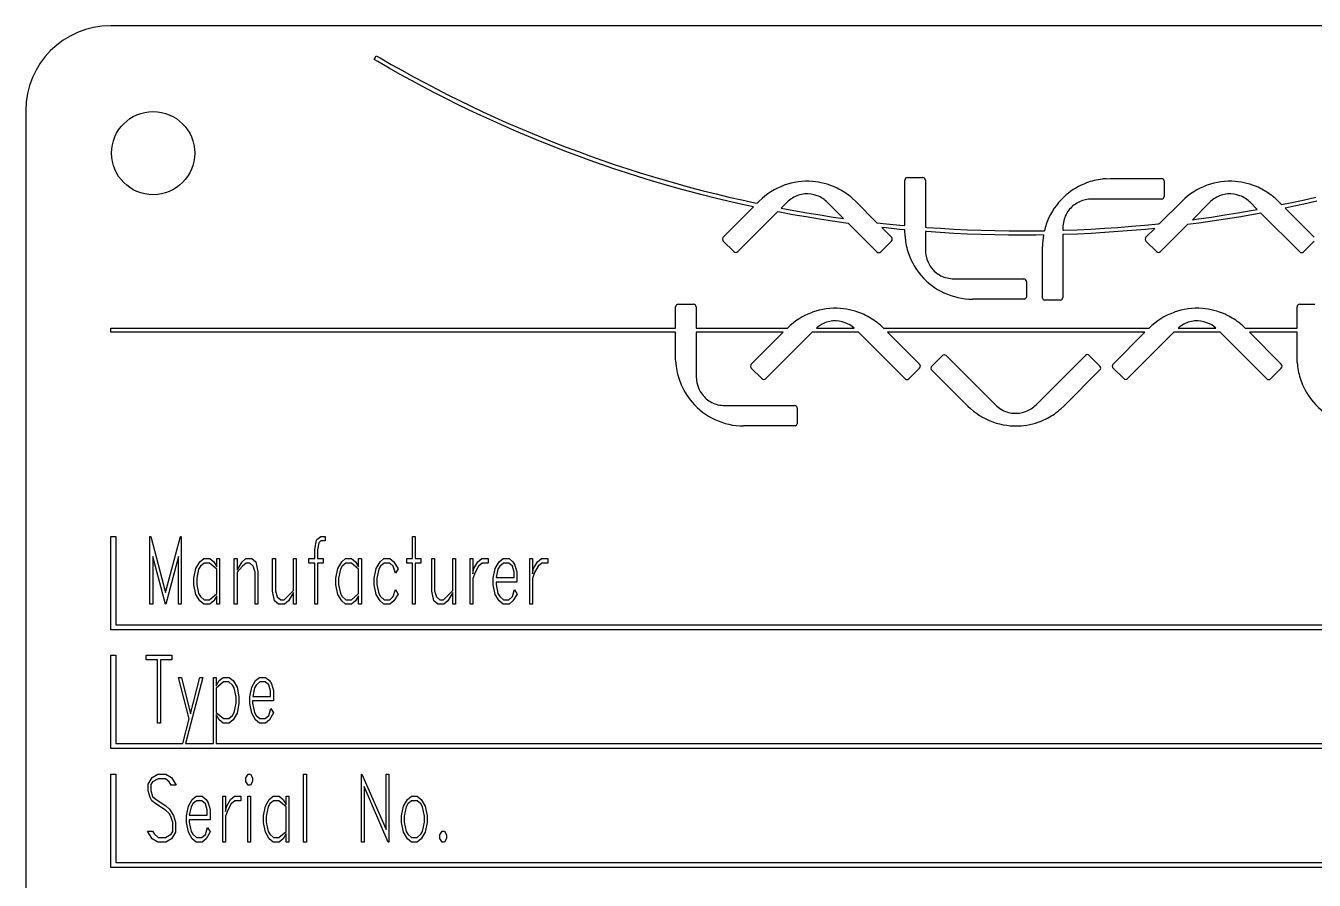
# Model space of a CAD drawing. Extents: x -181672 to 290600, y -29000 to 395522.
# Drawn here: x -170665.3 to -170589.5, y 31066.7 to 31117.1 of the extents above; entities that cross this region are included whole.
import ezdxf

# ---------------------------------------------------------------- set-up
doc = ezdxf.new("R2010")
doc.units = 0
doc.header["$LTSCALE"] = 10

# ---------------------------------------------------------------- blocks, each defined once
blk = doc.blocks.new('XFM7P20PCW$0$A$C29d41b1e')
for p, q in [((53.5, 1252.5), (-53.5, 1252.5)), ((-37.987, 1250.519), (-37.86, 1250.735)), ((-37.765, 1250.389), (-37.987, 1250.519)), ((-37.86, 1250.735), (-37.639, 1250.605)), ((-37.107, 1250.01), (-37.765, 1250.389)), ((-37.639, 1250.605), (-36.983, 1250.227)), ((-36.445, 1249.637), (-37.107, 1250.01)), ((-36.983, 1250.227), (-36.323, 1249.856)), ((-35.779, 1249.271), (-36.445, 1249.637)), ((-36.323, 1249.856), (-35.659, 1249.491)), ((-35.108, 1248.911), (-35.779, 1249.271)), ((-35.659, 1249.491), (-34.991, 1249.132)), ((-34.434, 1248.559), (-35.108, 1248.911)), ((-34.991, 1249.132), (-34.319, 1248.781)), ((-33.755, 1248.212), (-34.434, 1248.559)), ((-34.319, 1248.781), (-33.643, 1248.435)), ((-33.073, 1247.872), (-33.755, 1248.212)), ((-33.643, 1248.435), (-32.963, 1248.097)), ((-32.963, 1248.097), (-32.279, 1247.765)), ((-58.5, 1247.5), (-58.5, 1044.5)), ((-32.387, 1247.539), (-33.073, 1247.872)), ((-31.697, 1247.213), (-32.387, 1247.539)), ((-32.279, 1247.765), (-31.591, 1247.44)), ((-31.591, 1247.44), (-30.9, 1247.121)), ((-31.003, 1246.894), (-31.697, 1247.213)), ((-30.306, 1246.581), (-31.003, 1246.894)), ((-30.9, 1247.121), (-30.204, 1246.81)), ((-29.604, 1246.275), (-30.306, 1246.581)), ((-30.204, 1246.81), (-29.506, 1246.505)), ((-28.899, 1245.977), (-29.604, 1246.275)), ((-29.506, 1246.505), (-28.803, 1246.207)), ((-28.191, 1245.685), (-28.899, 1245.977)), ((-28.803, 1246.207), (-28.097, 1245.916)), ((-28.097, 1245.916), (-27.387, 1245.632)), ((-27.478, 1245.4), (-28.191, 1245.685)), ((-26.763, 1245.122), (-27.478, 1245.4)), ((-27.387, 1245.632), (-26.673, 1245.356)), ((-26.043, 1244.851), (-26.763, 1245.122)), ((-26.673, 1245.356), (-25.957, 1245.086)), ((-25.957, 1245.086), (-25.236, 1244.823)), ((-25.321, 1244.588), (-26.043, 1244.851)), ((-24.595, 1244.331), (-25.321, 1244.588)), ((-25.236, 1244.823), (-24.513, 1244.567)), ((-23.865, 1244.082), (-24.595, 1244.331)), ((-24.513, 1244.567), (-23.785, 1244.319)), ((-23.785, 1244.319), (-23.055, 1244.078)), ((-23.132, 1243.84), (-23.865, 1244.082)), ((-22.396, 1243.605), (-23.132, 1243.84)), ((-23.055, 1244.078), (-22.321, 1243.844)), ((-21.657, 1243.378), (-22.396, 1243.605)), ((-22.321, 1243.844), (-21.585, 1243.617)), ((-21.585, 1243.617), (-20.844, 1243.398)), ((-6.578, 1243.565), (-5.688, 1243.564)), ((-20.914, 1243.158), (-21.657, 1243.378)), ((-20.168, 1242.946), (-20.914, 1243.158)), ((-20.844, 1243.398), (-20.101, 1243.186)), ((-19.42, 1242.741), (-20.168, 1242.946)), ((-20.101, 1243.186), (-19.355, 1242.982)), ((-19.355, 1242.982), (-18.605, 1242.785)), ((-18.605, 1242.785), (-17.853, 1242.596)), ((-6.738, 1240.735), (-6.737, 1243.405)), ((-5.527, 1243.404), (-5.527, 1240.633)), ((5.123, 1243.491), (5.368, 1243.503)), ((5.368, 1243.503), (8.378, 1243.502)), ((8.537, 1243.343), (8.537, 1242.452)), ((-18.668, 1242.543), (-19.42, 1242.741)), ((-17.913, 1242.353), (-18.668, 1242.543)), ((-17.155, 1242.171), (-17.913, 1242.353)), ((-17.853, 1242.596), (-17.098, 1242.414)), ((-16.394, 1241.996), (-17.155, 1242.171)), ((-17.098, 1242.414), (-16.339, 1242.24)), ((-16.339, 1242.24), (-15.578, 1242.074)), ((-15.578, 1242.074), (-15.435, 1242.044)), ((-15.435, 1242.044), (-15.305, 1242.174)), ((-13.68, 1242.096), (-14.018, 1241.758)), ((-10.339, 1241.15), (-11.284, 1242.095)), ((-9.831, 1242.339), (-9.65, 1242.174)), ((-9.65, 1242.174), (-8.378, 1240.902)), ((8.377, 1242.292), (4.268, 1242.292)), ((8.261, 1240.847), (9.588, 1242.174)), ((11.213, 1242.096), (10.196, 1241.079)), ((14.017, 1241.688), (13.61, 1242.095)), ((15.062, 1242.339), (15.243, 1242.174)), ((15.243, 1242.174), (15.45, 1241.968)), ((15.45, 1241.968), (15.953, 1242.073)), ((15.953, 1242.073), (16.714, 1242.239)), ((16.714, 1242.239), (17.472, 1242.413)), ((17.53, 1242.169), (16.769, 1241.995)), ((-17.43, 1240.05), (-15.647, 1241.833)), ((-14.231, 1241.545), (-16.578, 1239.198)), ((-15.647, 1241.833), (-16.394, 1241.996)), ((-14.094, 1241.518), (-14.231, 1241.545)), ((-13.322, 1241.375), (-14.094, 1241.518)), ((-14.018, 1241.758), (-13.277, 1241.621)), ((-12.547, 1241.239), (-13.322, 1241.375)), ((-13.277, 1241.621), (-12.505, 1241.485)), ((-12.505, 1241.485), (-11.73, 1241.358)), ((-11.73, 1241.358), (-10.952, 1241.238)), ((11.328, 1241.238), (12.106, 1241.357)), ((12.106, 1241.357), (12.881, 1241.485)), ((12.881, 1241.485), (13.653, 1241.62)), ((13.697, 1241.374), (12.923, 1241.238)), ((13.653, 1241.62), (14.017, 1241.688)), ((14.232, 1241.473), (13.697, 1241.374)), ((16.515, 1239.19), (14.232, 1241.473)), ((16.005, 1241.828), (15.661, 1241.756)), ((15.661, 1241.756), (17.371, 1240.046)), ((16.769, 1241.995), (16.005, 1241.828)), ((-11.769, 1241.111), (-12.547, 1241.239)), ((-10.989, 1240.991), (-11.769, 1241.111)), ((-10.206, 1240.879), (-10.989, 1240.991)), ((-10.952, 1241.238), (-10.339, 1241.15)), ((-10.046, 1240.858), (-10.206, 1240.879)), ((-8.379, 1239.19), (-10.046, 1240.858)), ((-8.378, 1240.902), (-7.815, 1240.84)), ((-7.842, 1240.591), (-8.095, 1240.619)), ((-8.095, 1240.619), (-7.521, 1240.045)), ((-7.049, 1240.512), (-7.842, 1240.591)), ((-7.815, 1240.84), (-7.025, 1240.76)), ((-6.738, 1240.484), (-7.049, 1240.512)), ((-7.025, 1240.76), (-6.738, 1240.735)), ((-5.527, 1240.633), (-5.438, 1240.626)), ((-5.438, 1240.626), (-4.64, 1240.572)), ((-4.64, 1240.572), (-3.841, 1240.525)), ((-3.841, 1240.525), (-3.039, 1240.487)), ((2.573, 1240.598), (2.573, 1240.456)), ((3.417, 1240.487), (4.219, 1240.525)), ((4.219, 1240.525), (5.018, 1240.571)), ((5.018, 1240.571), (5.815, 1240.626)), ((5.815, 1240.626), (6.61, 1240.689)), ((6.61, 1240.689), (7.402, 1240.76)), ((7.426, 1240.511), (6.631, 1240.44)), ((7.402, 1240.76), (8.193, 1240.84)), ((7.98, 1240.567), (7.426, 1240.511)), ((7.463, 1240.05), (7.98, 1240.567)), ((8.193, 1240.84), (8.261, 1240.847)), ((9.906, 1240.789), (8.315, 1239.198)), ((10.582, 1240.878), (9.906, 1240.789)), ((10.196, 1241.079), (10.548, 1241.126)), ((10.548, 1241.126), (11.328, 1241.238)), ((11.365, 1240.99), (10.582, 1240.878)), ((12.145, 1241.11), (11.365, 1240.99)), ((12.923, 1241.238), (12.145, 1241.11)), ((-17.455, 1240.017), (-17.43, 1240.05)), ((-17.43, 1239.823), (-17.455, 1239.857)), ((-16.803, 1239.198), (-17.43, 1239.823)), ((-7.522, 1239.82), (-8.152, 1239.19)), ((-6.738, 1240.395), (-6.738, 1240.484)), ((-6.726, 1240.151), (-6.738, 1240.395)), ((-5.456, 1240.377), (-5.527, 1240.383)), ((-5.527, 1240.383), (-5.527, 1239.296)), ((-4.656, 1240.322), (-5.456, 1240.377)), ((-3.854, 1240.275), (-4.656, 1240.322)), ((-3.049, 1240.237), (-3.854, 1240.275)), ((-2.243, 1240.207), (-3.049, 1240.237)), ((-3.039, 1240.487), (-2.235, 1240.457)), ((-1.434, 1240.186), (-2.243, 1240.207)), ((-2.235, 1240.457), (-1.429, 1240.436)), ((-0.623, 1240.173), (-1.434, 1240.186)), ((-1.429, 1240.436), (-0.621, 1240.423)), ((0.189, 1240.169), (-0.623, 1240.173)), ((-0.621, 1240.423), (0.189, 1240.419)), ((0.189, 1240.419), (0.999, 1240.423)), ((1.002, 1240.173), (0.189, 1240.169)), ((0.999, 1240.423), (1.481, 1240.431)), ((1.429, 1240.18), (1.002, 1240.173)), ((2.573, 1240.456), (2.613, 1240.457)), ((2.621, 1240.207), (2.573, 1240.206)), ((2.573, 1240.206), (2.573, 1236.499)), ((2.613, 1240.457), (3.417, 1240.487)), ((3.428, 1240.237), (2.621, 1240.207)), ((4.232, 1240.275), (3.428, 1240.237)), ((5.034, 1240.322), (4.232, 1240.275)), ((5.834, 1240.377), (5.034, 1240.322)), ((6.631, 1240.44), (5.834, 1240.377)), ((7.438, 1240.017), (7.463, 1240.05)), ((7.463, 1239.823), (7.438, 1239.857)), ((8.09, 1239.198), (7.463, 1239.823)), ((17.371, 1239.82), (16.741, 1239.19)), ((1.369, 1236.499), (1.369, 1239.504)), ((-3.837, 1237.6), (0.266, 1237.6)), ((0.425, 1237.441), (0.426, 1236.556)), ((-20.071, 1236.1), (-19.18, 1236.1)), ((0.266, 1236.396), (-2.739, 1236.396)), ((0.307, 1236.401), (0.266, 1236.396)), ((0.426, 1236.556), (0.42, 1236.515)), ((1.374, 1236.458), (1.369, 1236.499)), ((1.529, 1236.339), (1.487, 1236.345)), ((2.414, 1236.34), (1.529, 1236.339)), ((16.52, 1236.1), (17.411, 1236.1)), ((-20.231, 1234.699), (-20.231, 1235.941)), ((-19.02, 1235.94), (-19.02, 1234.699)), ((16.36, 1234.699), (16.36, 1235.941)), ((-53.5, 1234.45), (-53.5, 1234.7)), ((-53.5, 1234.7), (-20.231, 1234.699)), ((-20.231, 1234.449), (-53.5, 1234.45)), ((-20.231, 1232.931), (-20.231, 1234.449)), ((-19.02, 1234.699), (-13.647, 1234.699)), ((-13.897, 1234.449), (-19.02, 1234.449)), ((-19.02, 1234.449), (-19.02, 1231.832)), ((-15.776, 1232.57), (-13.897, 1234.449)), ((-12.194, 1234.449), (-14.924, 1231.719)), ((-9.463, 1234.449), (-12.194, 1234.449)), ((-11.938, 1234.699), (-9.72, 1234.699)), ((-6.725, 1231.711), (-9.463, 1234.449)), ((-8.177, 1234.859), (-8.001, 1234.699)), ((-8.001, 1234.699), (7.654, 1234.699)), ((7.404, 1234.449), (-7.75, 1234.449)), ((-7.75, 1234.449), (-5.868, 1232.566)), ((5.525, 1232.57), (7.404, 1234.449)), ((9.107, 1234.449), (6.376, 1231.719)), ((11.838, 1234.449), (9.107, 1234.449)), ((9.362, 1234.699), (11.582, 1234.699)), ((14.576, 1231.711), (11.838, 1234.449)), ((13.124, 1234.859), (13.3, 1234.699)), ((13.3, 1234.699), (16.36, 1234.699)), ((16.36, 1234.449), (13.551, 1234.449)), ((13.551, 1234.449), (15.433, 1232.566)), ((16.36, 1232.931), (16.36, 1234.449)), ((-20.22, 1232.687), (-20.231, 1232.931)), ((-5.153, 1232.452), (-4.526, 1233.078)), ((-4.301, 1233.078), (-1.403, 1230.179)), ((0.994, 1230.181), (3.899, 1233.085)), ((4.125, 1233.085), (4.755, 1232.456)), ((16.372, 1232.687), (16.36, 1232.931)), ((-15.801, 1232.538), (-15.776, 1232.57)), ((-15.776, 1232.344), (-15.801, 1232.377)), ((-15.15, 1231.719), (-15.776, 1232.344)), ((-5.868, 1232.34), (-6.498, 1231.711)), ((-5.178, 1232.419), (-5.153, 1232.452)), ((-5.153, 1232.226), (-5.178, 1232.259)), ((-3.028, 1230.101), (-5.153, 1232.226)), ((4.755, 1232.23), (2.627, 1230.101)), ((5.5, 1232.538), (5.525, 1232.57)), ((5.525, 1232.344), (5.5, 1232.377)), ((6.151, 1231.719), (5.525, 1232.344)), ((15.433, 1232.34), (14.803, 1231.711)), ((-17.326, 1230.136), (-13.227, 1230.136)), ((-13.068, 1229.977), (-13.068, 1229.092)), ((2.627, 1230.101), (2.446, 1229.937)), ((-13.228, 1228.932), (-16.232, 1228.932)), ((-13.187, 1228.937), (-13.228, 1228.932)), ((-13.068, 1229.092), (-13.074, 1229.05)), ((-53.5, 1216.93), (-53.5, 1222.43)), ((-53.5, 1222.43), (-53.2, 1222.43)), ((-53.2, 1222.43), (-53.2, 1217.23)), ((-51.186, 1218.431), (-51.186, 1222.431)), ((-51.186, 1222.431), (-51.145, 1222.431)), ((-51.145, 1222.431), (-50.266, 1219.135)), ((-50.266, 1219.135), (-49.387, 1222.431)), ((-49.387, 1222.431), (-49.346, 1222.431)), ((-49.346, 1222.431), (-49.346, 1218.431)), ((-41.361, 1222.237), (-41.134, 1222.431)), ((-41.134, 1222.431), (-40.877, 1222.431)), ((-40.877, 1222.431), (-40.877, 1222.159)), ((-35.726, 1221.128), (-35.726, 1222.431)), ((-35.726, 1222.431), (-35.562, 1222.431)), ((-35.562, 1222.431), (-35.562, 1221.128)), ((-41.488, 1221.649), (-41.376, 1222.208)), ((-41.488, 1221.128), (-41.488, 1221.649)), ((-41.376, 1222.208), (-41.361, 1222.237)), ((-41.238, 1222.059), (-41.324, 1221.638)), ((-41.324, 1221.638), (-41.324, 1221.128)), ((-41.119, 1222.159), (-41.238, 1222.059)), ((-40.877, 1222.159), (-41.119, 1222.159)), ((-50.281, 1218.431), (-51.022, 1221.254)), ((-51.022, 1221.254), (-51.022, 1218.431)), ((-49.51, 1221.254), (-50.251, 1218.431)), ((-49.51, 1218.431), (-49.51, 1221.254)), ((-48.478, 1220.547), (-48.251, 1220.938)), ((-48.251, 1220.938), (-48.016, 1221.128)), ((-48.001, 1220.856), (-48.217, 1220.673)), ((-48.016, 1221.128), (-47.666, 1221.128)), ((-47.681, 1220.856), (-48.001, 1220.856)), ((-47.253, 1220.498), (-47.681, 1220.856)), ((-47.666, 1221.128), (-47.435, 1220.938)), ((-47.435, 1220.938), (-47.253, 1220.628)), ((-47.253, 1220.628), (-47.253, 1221.128)), ((-47.253, 1221.128), (-47.089, 1221.128)), ((-47.089, 1221.128), (-47.089, 1218.431)), ((-46.225, 1218.431), (-46.225, 1221.128)), ((-46.225, 1221.128), (-46.061, 1221.128)), ((-46.061, 1221.128), (-46.061, 1220.442)), ((-46.061, 1220.442), (-45.767, 1220.938)), ((-45.767, 1220.938), (-45.536, 1221.128)), ((-45.521, 1220.856), (-45.737, 1220.673)), ((-45.536, 1221.128), (-45.186, 1221.128)), ((-45.312, 1220.856), (-45.521, 1220.856)), ((-45.1, 1220.681), (-45.312, 1220.856)), ((-45.186, 1221.128), (-44.947, 1220.934)), ((-44.947, 1220.934), (-44.832, 1220.345)), ((-43.968, 1219.213), (-43.968, 1221.128)), ((-43.968, 1221.128), (-43.804, 1221.128)), ((-43.804, 1221.128), (-43.804, 1219.232)), ((-42.739, 1219.247), (-42.739, 1221.128)), ((-42.739, 1221.128), (-42.575, 1221.128)), ((-42.575, 1221.128), (-42.575, 1218.431)), ((-41.823, 1220.856), (-41.823, 1221.128)), ((-41.823, 1221.128), (-41.488, 1221.128)), ((-41.488, 1220.856), (-41.823, 1220.856)), ((-41.488, 1218.431), (-41.488, 1220.856)), ((-41.324, 1221.128), (-40.988, 1221.128)), ((-40.988, 1220.856), (-41.324, 1220.856)), ((-41.324, 1220.856), (-41.324, 1218.431)), ((-40.988, 1221.128), (-40.988, 1220.856)), ((-40.124, 1220.547), (-39.897, 1220.938)), ((-39.897, 1220.938), (-39.663, 1221.128)), ((-39.648, 1220.856), (-39.864, 1220.673)), ((-39.663, 1221.128), (-39.312, 1221.128)), ((-39.327, 1220.856), (-39.648, 1220.856)), ((-38.899, 1220.498), (-39.327, 1220.856)), ((-39.312, 1221.128), (-39.082, 1220.938)), ((-39.082, 1220.938), (-38.899, 1220.628)), ((-38.899, 1220.628), (-38.899, 1221.128)), ((-38.899, 1221.128), (-38.735, 1221.128)), ((-38.735, 1221.128), (-38.735, 1218.431)), ((-37.867, 1220.547), (-37.64, 1220.938)), ((-37.64, 1220.938), (-37.406, 1221.128)), ((-37.391, 1220.856), (-37.607, 1220.673)), ((-37.406, 1221.128), (-37.055, 1221.128)), ((-37.07, 1220.856), (-37.391, 1220.856)), ((-36.858, 1220.677), (-37.07, 1220.856)), ((-37.055, 1221.128), (-36.825, 1220.938)), ((-36.825, 1220.938), (-36.579, 1220.524)), ((-36.061, 1220.856), (-36.061, 1221.128)), ((-36.061, 1221.128), (-35.726, 1221.128)), ((-35.726, 1220.856), (-36.061, 1220.856)), ((-35.726, 1218.431), (-35.726, 1220.856)), ((-35.562, 1221.128), (-35.227, 1221.128)), ((-35.227, 1220.856), (-35.562, 1220.856)), ((-35.562, 1220.856), (-35.562, 1218.431)), ((-35.227, 1221.128), (-35.227, 1220.856)), ((-34.59, 1219.213), (-34.59, 1221.128)), ((-34.59, 1221.128), (-34.426, 1221.128)), ((-34.426, 1221.128), (-34.426, 1219.232)), ((-33.361, 1219.247), (-33.361, 1221.128)), ((-33.361, 1221.128), (-33.197, 1221.128)), ((-33.197, 1221.128), (-33.197, 1218.431)), ((-32.333, 1218.431), (-32.333, 1221.128)), ((-32.333, 1221.128), (-32.169, 1221.128)), ((-32.169, 1221.128), (-32.169, 1220.226)), ((-32.106, 1220.547), (-31.875, 1220.938)), ((-31.875, 1220.938), (-31.64, 1221.128)), ((-31.629, 1220.856), (-31.841, 1220.673)), ((-31.64, 1221.128), (-31.275, 1221.128)), ((-31.275, 1220.856), (-31.629, 1220.856)), ((-31.275, 1221.128), (-31.275, 1220.856)), ((-30.854, 1220.547), (-30.627, 1220.938)), ((-30.627, 1220.938), (-30.393, 1221.128)), ((-30.378, 1220.856), (-30.594, 1220.673)), ((-30.393, 1221.128), (-30.042, 1221.128)), ((-30.057, 1220.856), (-30.378, 1220.856)), ((-29.845, 1220.681), (-30.057, 1220.856)), ((-30.042, 1221.128), (-29.812, 1220.938)), ((-29.812, 1220.938), (-29.692, 1220.74)), ((-28.825, 1218.431), (-28.825, 1221.128)), ((-28.825, 1221.128), (-28.661, 1221.128)), ((-28.661, 1221.128), (-28.661, 1220.226)), ((-28.597, 1220.547), (-28.366, 1220.938)), ((-28.366, 1220.938), (-28.132, 1221.128)), ((-28.121, 1220.856), (-28.333, 1220.673)), ((-28.132, 1221.128), (-27.767, 1221.128)), ((-27.767, 1220.856), (-28.121, 1220.856)), ((-27.767, 1221.128), (-27.767, 1220.856)), ((-48.594, 1219.973), (-48.478, 1220.547)), ((-48.322, 1220.506), (-48.434, 1219.962)), ((-48.217, 1220.673), (-48.322, 1220.506)), ((-47.253, 1219.06), (-47.253, 1220.498)), ((-45.737, 1220.673), (-46.061, 1220.319)), ((-46.061, 1220.319), (-46.061, 1218.431)), ((-44.996, 1220.327), (-45.1, 1220.681)), ((-44.996, 1218.431), (-44.996, 1220.327)), ((-44.832, 1220.345), (-44.832, 1218.431)), ((-40.24, 1219.973), (-40.124, 1220.547)), ((-39.968, 1220.506), (-40.08, 1219.962)), ((-39.864, 1220.673), (-39.968, 1220.506)), ((-38.899, 1219.06), (-38.899, 1220.498)), ((-37.983, 1219.973), (-37.867, 1220.547)), ((-37.711, 1220.506), (-37.823, 1219.962)), ((-37.607, 1220.673), (-37.711, 1220.506)), ((-36.735, 1220.263), (-36.858, 1220.677)), ((-36.579, 1220.524), (-36.735, 1220.263)), ((-32.169, 1220.226), (-32.106, 1220.547)), ((-32.046, 1220.312), (-32.169, 1219.954)), ((-31.841, 1220.673), (-32.046, 1220.312)), ((-30.97, 1219.973), (-30.854, 1220.547)), ((-30.698, 1220.506), (-30.798, 1220.01)), ((-30.594, 1220.673), (-30.698, 1220.506)), ((-29.741, 1220.331), (-29.845, 1220.681)), ((-29.741, 1220.01), (-29.741, 1220.331)), ((-29.692, 1220.74), (-29.577, 1220.349)), ((-29.577, 1220.349), (-29.577, 1219.738)), ((-28.661, 1220.226), (-28.597, 1220.547)), ((-28.538, 1220.312), (-28.661, 1219.954)), ((-28.333, 1220.673), (-28.538, 1220.312)), ((-48.594, 1219.586), (-48.594, 1219.973)), ((-48.478, 1219.012), (-48.594, 1219.586)), ((-48.434, 1219.962), (-48.434, 1219.601)), ((-48.434, 1219.601), (-48.322, 1219.057)), ((-40.24, 1219.586), (-40.24, 1219.973)), ((-40.124, 1219.012), (-40.24, 1219.586)), ((-40.08, 1219.962), (-40.08, 1219.601)), ((-40.08, 1219.601), (-39.968, 1219.057)), ((-37.983, 1219.586), (-37.983, 1219.973)), ((-37.867, 1219.012), (-37.983, 1219.586)), ((-37.823, 1219.962), (-37.823, 1219.601)), ((-37.823, 1219.601), (-37.711, 1219.057)), ((-36.858, 1218.882), (-36.735, 1219.295)), ((-36.735, 1219.295), (-36.579, 1219.034)), ((-32.169, 1219.954), (-32.169, 1218.431)), ((-30.97, 1219.586), (-30.97, 1219.973)), ((-30.854, 1219.012), (-30.97, 1219.586)), ((-29.577, 1219.738), (-30.81, 1219.738)), ((-30.81, 1219.738), (-30.81, 1219.601)), ((-30.81, 1219.601), (-30.698, 1219.057)), ((-30.798, 1220.01), (-29.741, 1220.01)), ((-29.845, 1218.882), (-29.722, 1219.295)), ((-29.722, 1219.295), (-29.566, 1219.034)), ((-28.661, 1219.954), (-28.661, 1218.431)), ((-48.251, 1218.625), (-48.478, 1219.012)), ((-48.322, 1219.057), (-48.217, 1218.885)), ((-48.016, 1218.431), (-48.251, 1218.625)), ((-48.217, 1218.885), (-48.001, 1218.703)), ((-48.001, 1218.703), (-47.681, 1218.703)), ((-47.681, 1218.703), (-47.253, 1219.06)), ((-47.435, 1218.625), (-47.666, 1218.431)), ((-47.253, 1218.934), (-47.435, 1218.625)), ((-47.253, 1218.431), (-47.253, 1218.934)), ((-43.852, 1218.628), (-43.968, 1219.213)), ((-43.614, 1218.431), (-43.852, 1218.628)), ((-43.804, 1219.232), (-43.7, 1218.878)), ((-43.7, 1218.878), (-43.488, 1218.703)), ((-43.488, 1218.703), (-43.279, 1218.703)), ((-43.279, 1218.703), (-42.739, 1219.247)), ((-43.033, 1218.625), (-43.268, 1218.431)), ((-42.739, 1219.116), (-43.033, 1218.625)), ((-42.739, 1218.431), (-42.739, 1219.116)), ((-39.897, 1218.625), (-40.124, 1219.012)), ((-39.968, 1219.057), (-39.864, 1218.885)), ((-39.663, 1218.431), (-39.897, 1218.625)), ((-39.864, 1218.885), (-39.648, 1218.703)), ((-39.648, 1218.703), (-39.327, 1218.703)), ((-39.327, 1218.703), (-38.899, 1219.06)), ((-39.082, 1218.625), (-39.312, 1218.431)), ((-38.899, 1218.934), (-39.082, 1218.625)), ((-38.899, 1218.431), (-38.899, 1218.934)), ((-37.64, 1218.625), (-37.867, 1219.012)), ((-37.711, 1219.057), (-37.607, 1218.885)), ((-37.406, 1218.431), (-37.64, 1218.625)), ((-37.607, 1218.885), (-37.391, 1218.703)), ((-37.391, 1218.703), (-37.07, 1218.703)), ((-37.07, 1218.703), (-36.858, 1218.882)), ((-36.825, 1218.625), (-37.055, 1218.431)), ((-36.579, 1219.034), (-36.825, 1218.625)), ((-34.474, 1218.628), (-34.59, 1219.213)), ((-34.236, 1218.431), (-34.474, 1218.628)), ((-34.426, 1219.232), (-34.322, 1218.878)), ((-34.322, 1218.878), (-34.109, 1218.703)), ((-34.109, 1218.703), (-33.901, 1218.703)), ((-33.901, 1218.703), (-33.361, 1219.247)), ((-33.655, 1218.625), (-33.89, 1218.431)), ((-33.361, 1219.116), (-33.655, 1218.625)), ((-33.361, 1218.431), (-33.361, 1219.116)), ((-30.627, 1218.625), (-30.854, 1219.012)), ((-30.698, 1219.057), (-30.594, 1218.885)), ((-30.393, 1218.431), (-30.627, 1218.625)), ((-30.594, 1218.885), (-30.378, 1218.703)), ((-30.378, 1218.703), (-30.057, 1218.703)), ((-30.057, 1218.703), (-29.845, 1218.882)), ((-29.812, 1218.625), (-30.042, 1218.431)), ((-29.566, 1219.034), (-29.812, 1218.625)), ((-51.022, 1218.431), (-51.186, 1218.431)), ((-50.251, 1218.431), (-50.281, 1218.431)), ((-49.346, 1218.431), (-49.51, 1218.431)), ((-47.666, 1218.431), (-48.016, 1218.431)), ((-47.089, 1218.431), (-47.253, 1218.431)), ((-46.061, 1218.431), (-46.225, 1218.431)), ((-44.832, 1218.431), (-44.996, 1218.431)), ((-43.268, 1218.431), (-43.614, 1218.431)), ((-42.575, 1218.431), (-42.739, 1218.431)), ((-41.324, 1218.431), (-41.488, 1218.431)), ((-39.312, 1218.431), (-39.663, 1218.431)), ((-38.735, 1218.431), (-38.899, 1218.431)), ((-37.055, 1218.431), (-37.406, 1218.431)), ((-35.562, 1218.431), (-35.726, 1218.431)), ((-33.89, 1218.431), (-34.236, 1218.431)), ((-33.197, 1218.431), (-33.361, 1218.431)), ((-32.169, 1218.431), (-32.333, 1218.431)), ((-30.042, 1218.431), (-30.393, 1218.431)), ((-28.661, 1218.431), (-28.825, 1218.431)), ((-53.2, 1217.23), (52, 1217.23)), ((52, 1216.93), (-53.5, 1216.93)), ((-53.5, 1209.93), (-53.5, 1215.43)), ((-53.5, 1215.43), (-53.2, 1215.43)), ((-53.2, 1215.43), (-53.2, 1210.23)), ((-51.409, 1215.159), (-51.409, 1215.431)), ((-51.409, 1215.431), (-49.905, 1215.431)), ((-50.739, 1215.159), (-51.409, 1215.159)), ((-50.739, 1211.431), (-50.739, 1215.159)), ((-49.905, 1215.159), (-50.575, 1215.159)), ((-50.575, 1215.159), (-50.575, 1211.431)), ((-49.905, 1215.431), (-49.905, 1215.159)), ((-48.873, 1211.692), (-49.502, 1214.128)), ((-49.502, 1214.128), (-49.335, 1214.128)), ((-49.335, 1214.128), (-48.798, 1211.986)), ((-48.083, 1214.128), (-49.085, 1210.23)), ((-48.798, 1211.986), (-48.247, 1214.128)), ((-48.247, 1214.128), (-48.083, 1214.128)), ((-47.454, 1210.23), (-47.454, 1214.128)), ((-47.454, 1214.128), (-47.29, 1214.128)), ((-47.29, 1214.128), (-47.29, 1213.628)), ((-47.108, 1213.938), (-46.877, 1214.128)), ((-46.877, 1214.128), (-46.527, 1214.128)), ((-46.527, 1214.128), (-46.292, 1213.938)), ((-44.966, 1213.938), (-44.731, 1214.128)), ((-44.731, 1214.128), (-44.381, 1214.128)), ((-44.381, 1214.128), (-44.15, 1213.938)), ((-47.29, 1213.628), (-47.108, 1213.938)), ((-46.862, 1213.856), (-47.29, 1213.498)), ((-47.29, 1213.498), (-47.29, 1212.06)), ((-46.538, 1213.856), (-46.862, 1213.856)), ((-46.325, 1213.673), (-46.538, 1213.856)), ((-46.221, 1213.506), (-46.325, 1213.673)), ((-46.292, 1213.938), (-46.061, 1213.547)), ((-46.109, 1212.962), (-46.221, 1213.506)), ((-46.061, 1213.547), (-45.949, 1212.973)), ((-45.309, 1212.973), (-45.193, 1213.547)), ((-45.193, 1213.547), (-44.966, 1213.938)), ((-45.037, 1213.506), (-45.137, 1213.01)), ((-44.933, 1213.673), (-45.037, 1213.506)), ((-44.717, 1213.856), (-44.933, 1213.673)), ((-44.396, 1213.856), (-44.717, 1213.856)), ((-44.184, 1213.681), (-44.396, 1213.856)), ((-44.08, 1213.331), (-44.184, 1213.681)), ((-44.15, 1213.938), (-44.031, 1213.74)), ((-44.08, 1213.01), (-44.08, 1213.331)), ((-44.031, 1213.74), (-43.916, 1213.349)), ((-43.916, 1213.349), (-43.916, 1212.738)), ((-46.221, 1212.057), (-46.109, 1212.601)), ((-46.109, 1212.601), (-46.109, 1212.962)), ((-45.949, 1212.586), (-46.061, 1212.012)), ((-45.949, 1212.973), (-45.949, 1212.586)), ((-45.309, 1212.586), (-45.309, 1212.973)), ((-45.193, 1212.012), (-45.309, 1212.586)), ((-43.916, 1212.738), (-45.149, 1212.738)), ((-45.149, 1212.738), (-45.149, 1212.601)), ((-45.149, 1212.601), (-45.037, 1212.057)), ((-45.137, 1213.01), (-44.08, 1213.01)), ((-49.249, 1210.23), (-48.873, 1211.692)), ((-47.29, 1212.06), (-46.862, 1211.703)), ((-47.108, 1211.625), (-47.29, 1211.934)), ((-47.29, 1211.934), (-47.29, 1210.23)), ((-46.862, 1211.703), (-46.538, 1211.703)), ((-46.538, 1211.703), (-46.325, 1211.885)), ((-46.325, 1211.885), (-46.221, 1212.057)), ((-46.061, 1212.012), (-46.292, 1211.625)), ((-44.966, 1211.625), (-45.193, 1212.012)), ((-45.037, 1212.057), (-44.933, 1211.885)), ((-44.933, 1211.885), (-44.717, 1211.703)), ((-44.717, 1211.703), (-44.396, 1211.703)), ((-44.396, 1211.703), (-44.184, 1211.882)), ((-44.184, 1211.882), (-44.061, 1212.295)), ((-43.905, 1212.034), (-44.15, 1211.625)), ((-44.061, 1212.295), (-43.905, 1212.034)), ((-50.575, 1211.431), (-50.739, 1211.431)), ((-46.877, 1211.431), (-47.108, 1211.625)), ((-46.527, 1211.431), (-46.877, 1211.431)), ((-46.292, 1211.625), (-46.527, 1211.431)), ((-44.731, 1211.431), (-44.966, 1211.625)), ((-44.381, 1211.431), (-44.731, 1211.431)), ((-44.15, 1211.625), (-44.381, 1211.431)), ((-53.2, 1210.23), (-49.249, 1210.23)), ((-49.085, 1210.23), (-47.454, 1210.23)), ((-47.29, 1210.23), (52, 1210.23)), ((52, 1209.93), (-53.5, 1209.93)), ((-53.5, 1202.93), (-53.5, 1208.43)), ((-53.5, 1208.43), (-53.2, 1208.43)), ((-53.2, 1208.43), (-53.2, 1203.23)), ((-51.298, 1207.846), (-51.063, 1208.237)), ((-51.037, 1207.977), (-51.137, 1207.809)), ((-51.063, 1208.237), (-50.717, 1208.431)), ((-50.713, 1208.159), (-51.037, 1207.977)), ((-50.717, 1208.431), (-50.262, 1208.431)), ((-50.273, 1208.159), (-50.713, 1208.159)), ((-50.057, 1207.977), (-50.273, 1208.159)), ((-50.262, 1208.431), (-49.92, 1208.237)), ((-49.942, 1207.783), (-50.057, 1207.977)), ((-49.92, 1208.237), (-49.644, 1207.783)), ((-45.532, 1208.219), (-45.406, 1208.431)), ((-45.532, 1207.999), (-45.532, 1208.219)), ((-45.406, 1207.787), (-45.532, 1207.999)), ((-45.406, 1208.431), (-45.275, 1208.431)), ((-45.275, 1208.431), (-45.145, 1208.219)), ((-45.145, 1207.999), (-45.275, 1207.787)), ((-45.145, 1208.219), (-45.145, 1207.999)), ((-42.136, 1204.431), (-42.136, 1208.431)), ((-42.136, 1208.431), (-41.972, 1208.431)), ((-41.972, 1208.431), (-41.972, 1204.431)), ((-38.739, 1204.431), (-38.739, 1208.431)), ((-38.739, 1208.431), (-38.702, 1208.431)), ((-38.702, 1208.431), (-37.286, 1205.165)), ((-37.286, 1205.165), (-37.286, 1208.431)), ((-37.286, 1208.431), (-37.123, 1208.431)), ((-37.123, 1208.431), (-37.123, 1204.431)), ((-51.298, 1207.444), (-51.298, 1207.846)), ((-51.182, 1207.057), (-51.298, 1207.444)), ((-51.137, 1207.809), (-51.137, 1207.466)), ((-51.137, 1207.466), (-51.029, 1207.113)), ((-49.644, 1207.783), (-49.942, 1207.783)), ((-48.698, 1206.938), (-48.463, 1207.128)), ((-48.463, 1207.128), (-48.113, 1207.128)), ((-48.113, 1207.128), (-47.882, 1206.938)), ((-46.895, 1204.431), (-46.895, 1207.128)), ((-46.895, 1207.128), (-46.731, 1207.128)), ((-46.731, 1207.128), (-46.731, 1206.226)), ((-46.437, 1206.938), (-46.203, 1207.128)), ((-46.203, 1207.128), (-45.838, 1207.128)), ((-45.838, 1207.128), (-45.838, 1206.856)), ((-45.42, 1204.431), (-45.42, 1207.128)), ((-45.42, 1207.128), (-45.257, 1207.128)), ((-45.275, 1207.787), (-45.406, 1207.787)), ((-45.257, 1207.128), (-45.257, 1204.431)), ((-44.162, 1206.938), (-43.927, 1207.128)), ((-43.927, 1207.128), (-43.577, 1207.128)), ((-43.577, 1207.128), (-43.346, 1206.938)), ((-43.163, 1206.628), (-43.163, 1207.128)), ((-43.163, 1207.128), (-43, 1207.128)), ((-43, 1207.128), (-43, 1204.431)), ((-37.16, 1204.431), (-38.575, 1207.697)), ((-38.575, 1207.697), (-38.575, 1204.431)), ((-36.028, 1206.938), (-35.793, 1207.128)), ((-35.793, 1207.128), (-35.443, 1207.128)), ((-35.443, 1207.128), (-35.212, 1206.938)), ((-51.067, 1206.859), (-51.182, 1207.057)), ((-50.836, 1206.673), (-51.067, 1206.859)), ((-51.029, 1207.113), (-50.817, 1206.934)), ((-50.281, 1206.301), (-50.836, 1206.673)), ((-50.817, 1206.934), (-50.258, 1206.561)), ((-50.258, 1206.561), (-50.028, 1206.375)), ((-50.028, 1206.375), (-49.797, 1205.992)), ((-49.041, 1205.973), (-48.925, 1206.547)), ((-48.925, 1206.547), (-48.698, 1206.938)), ((-48.769, 1206.506), (-48.869, 1206.01)), ((-48.664, 1206.673), (-48.769, 1206.506)), ((-48.448, 1206.856), (-48.664, 1206.673)), ((-48.128, 1206.856), (-48.448, 1206.856)), ((-47.916, 1206.681), (-48.128, 1206.856)), ((-47.812, 1206.331), (-47.916, 1206.681)), ((-47.882, 1206.938), (-47.763, 1206.74)), ((-47.763, 1206.74), (-47.648, 1206.349)), ((-46.731, 1206.226), (-46.668, 1206.547)), ((-46.668, 1206.547), (-46.437, 1206.938)), ((-46.404, 1206.673), (-46.609, 1206.312)), ((-46.191, 1206.856), (-46.404, 1206.673)), ((-45.838, 1206.856), (-46.191, 1206.856)), ((-44.504, 1205.973), (-44.389, 1206.547)), ((-44.389, 1206.547), (-44.162, 1206.938)), ((-44.232, 1206.506), (-44.344, 1205.962)), ((-44.128, 1206.673), (-44.232, 1206.506)), ((-43.912, 1206.856), (-44.128, 1206.673)), ((-43.592, 1206.856), (-43.912, 1206.856)), ((-43.163, 1206.498), (-43.592, 1206.856)), ((-43.346, 1206.938), (-43.163, 1206.628)), ((-43.163, 1205.06), (-43.163, 1206.498)), ((-36.37, 1205.973), (-36.255, 1206.547)), ((-36.255, 1206.547), (-36.028, 1206.938)), ((-36.098, 1206.506), (-36.21, 1205.962)), ((-35.994, 1206.673), (-36.098, 1206.506)), ((-35.778, 1206.856), (-35.994, 1206.673)), ((-35.458, 1206.856), (-35.778, 1206.856)), ((-35.242, 1206.673), (-35.458, 1206.856)), ((-35.137, 1206.506), (-35.242, 1206.673)), ((-35.212, 1206.938), (-34.981, 1206.547)), ((-35.029, 1205.962), (-35.137, 1206.506)), ((-34.981, 1206.547), (-34.866, 1205.973)), ((-50.057, 1206.114), (-50.281, 1206.301)), ((-49.953, 1205.939), (-50.057, 1206.114)), ((-49.845, 1205.582), (-49.953, 1205.939)), ((-49.797, 1205.992), (-49.681, 1205.604)), ((-49.681, 1205.604), (-49.681, 1205.016)), ((-49.041, 1205.586), (-49.041, 1205.973)), ((-47.648, 1205.738), (-48.88, 1205.738)), ((-48.88, 1205.738), (-48.88, 1205.601)), ((-48.88, 1205.601), (-48.769, 1205.057)), ((-48.869, 1206.01), (-47.812, 1206.01)), ((-47.812, 1206.01), (-47.812, 1206.331)), ((-47.648, 1206.349), (-47.648, 1205.738)), ((-46.609, 1206.312), (-46.731, 1205.954)), ((-46.731, 1205.954), (-46.731, 1204.431)), ((-44.504, 1205.586), (-44.504, 1205.973)), ((-44.344, 1205.962), (-44.344, 1205.601)), ((-44.344, 1205.601), (-44.232, 1205.057)), ((-36.37, 1205.586), (-36.37, 1205.973)), ((-36.21, 1205.962), (-36.21, 1205.601)), ((-36.21, 1205.601), (-36.098, 1205.057)), ((-35.137, 1205.057), (-35.029, 1205.601)), ((-35.029, 1205.601), (-35.029, 1205.962)), ((-34.866, 1205.973), (-34.866, 1205.586)), ((-51.063, 1204.625), (-51.335, 1205.079)), ((-51.335, 1205.079), (-51.041, 1205.079)), ((-51.041, 1205.079), (-50.921, 1204.885)), ((-50.921, 1204.885), (-50.709, 1204.703)), ((-50.27, 1204.703), (-49.946, 1204.885)), ((-49.946, 1204.885), (-49.845, 1205.053)), ((-49.681, 1205.016), (-49.92, 1204.625)), ((-49.845, 1205.053), (-49.845, 1205.582)), ((-48.925, 1205.012), (-49.041, 1205.586)), ((-48.698, 1204.625), (-48.925, 1205.012)), ((-48.769, 1205.057), (-48.664, 1204.885)), ((-48.664, 1204.885), (-48.448, 1204.703)), ((-48.128, 1204.703), (-47.916, 1204.882)), ((-47.916, 1204.882), (-47.793, 1205.295)), ((-47.636, 1205.034), (-47.882, 1204.625)), ((-47.793, 1205.295), (-47.636, 1205.034)), ((-44.389, 1205.012), (-44.504, 1205.586)), ((-44.162, 1204.625), (-44.389, 1205.012)), ((-44.232, 1205.057), (-44.128, 1204.885)), ((-44.128, 1204.885), (-43.912, 1204.703)), ((-43.592, 1204.703), (-43.163, 1205.06)), ((-43.163, 1204.934), (-43.346, 1204.625)), ((-43.163, 1204.431), (-43.163, 1204.934)), ((-36.255, 1205.012), (-36.37, 1205.586)), ((-36.028, 1204.625), (-36.255, 1205.012)), ((-36.098, 1205.057), (-35.994, 1204.885)), ((-35.994, 1204.885), (-35.778, 1204.703)), ((-35.458, 1204.703), (-35.242, 1204.885)), ((-35.242, 1204.885), (-35.137, 1205.057)), ((-34.981, 1205.012), (-35.212, 1204.625)), ((-34.866, 1205.586), (-34.981, 1205.012)), ((-34.113, 1204.863), (-33.987, 1205.075)), ((-34.113, 1204.643), (-34.113, 1204.863)), ((-33.987, 1205.075), (-33.852, 1205.075)), ((-33.852, 1205.075), (-33.726, 1204.863)), ((-33.726, 1204.863), (-33.726, 1204.643)), ((-50.717, 1204.431), (-51.063, 1204.625)), ((-50.262, 1204.431), (-50.717, 1204.431)), ((-50.709, 1204.703), (-50.27, 1204.703)), ((-49.92, 1204.625), (-50.262, 1204.431)), ((-48.463, 1204.431), (-48.698, 1204.625)), ((-48.113, 1204.431), (-48.463, 1204.431)), ((-48.448, 1204.703), (-48.128, 1204.703)), ((-47.882, 1204.625), (-48.113, 1204.431)), ((-46.731, 1204.431), (-46.895, 1204.431)), ((-45.257, 1204.431), (-45.42, 1204.431)), ((-43.927, 1204.431), (-44.162, 1204.625)), ((-43.577, 1204.431), (-43.927, 1204.431)), ((-43.912, 1204.703), (-43.592, 1204.703)), ((-43.346, 1204.625), (-43.577, 1204.431)), ((-43, 1204.431), (-43.163, 1204.431)), ((-41.972, 1204.431), (-42.136, 1204.431)), ((-38.575, 1204.431), (-38.739, 1204.431)), ((-37.123, 1204.431), (-37.16, 1204.431)), ((-35.793, 1204.431), (-36.028, 1204.625)), ((-35.443, 1204.431), (-35.793, 1204.431)), ((-35.778, 1204.703), (-35.458, 1204.703)), ((-35.212, 1204.625), (-35.443, 1204.431)), ((-33.987, 1204.431), (-34.113, 1204.643)), ((-33.852, 1204.431), (-33.987, 1204.431)), ((-33.726, 1204.643), (-33.852, 1204.431)), ((52, 1202.93), (-53.5, 1202.93)), ((-53.2, 1203.23), (52, 1203.23))]:
    blk.add_line(p, q)
blk.add_circle((-51, 1245), 2.45)
for centre, radius, start, end in [((-53.5, 1247.5), 5, 90, 180), ((-6.579, 1243.406), 0.159, 89.58545, 180.41455), ((-5.688, 1243.403), 0.161, 0.37382, 89.97718), ((-12.455, 1239.298), 4.049, 109.94822, 134.73008), ((-12.461, 1239.25), 4.092, 85.93412, 109.65025), ((-12.46, 1239.428), 3.915, 65.38962, 85.76059), ((-12.256, 1239.713), 3.571, 51.19245, 66.4599), ((5.323, 1239.573), 3.915, 110.38962, 130.76059), ((5.265, 1239.92), 3.571, 96.19245, 111.4599), ((5.265, 1240.486), 3.009, 92.70047, 97.35644), ((8.379, 1243.344), 0.159, 359.58545, 90.41455), ((12.438, 1239.298), 4.049, 109.94822, 134.73008), ((12.432, 1239.25), 4.092, 85.93412, 109.65025), ((12.433, 1239.428), 3.915, 65.38962, 85.76059), ((12.637, 1239.713), 3.571, 51.19245, 66.4599), ((-12.412, 1240.834), 1.789, 121.63429, 135.13329), ((-12.496, 1240.97), 1.629, 94.52837, 121.63429), ((-12.495, 1240.91), 1.689, 69.35843, 94.39345), ((-12.504, 1240.875), 1.726, 45.0037, 69.49922), ((-11.856, 1240.113), 3.009, 47.70047, 52.35644), ((5.448, 1239.448), 4.092, 130.93412, 154.65025), ((4.25, 1240.597), 1.689, 114.35843, 139.39345), ((4.269, 1240.566), 1.726, 90.0037, 114.49922), ((8.376, 1242.453), 0.161, 270.37382, 359.62618), ((12.481, 1240.834), 1.789, 121.63429, 135.13329), ((12.398, 1240.97), 1.629, 94.52837, 121.63429), ((12.398, 1240.91), 1.689, 69.35843, 94.39345), ((12.389, 1240.875), 1.726, 45.0037, 69.49922), ((13.037, 1240.113), 3.009, 47.70047, 52.35644), ((4.207, 1240.639), 1.629, 139.52837, 166.63429), ((5.418, 1239.485), 4.049, 154.94822, 166.49025), ((4.362, 1240.602), 1.789, 166.63429, 180.13329), ((-17.316, 1239.937), 0.16, 150.01431, 209.98569), ((-7.633, 1239.933), 0.159, 314.58699, 44.99496), ((-3.721, 1240.292), 3.009, 182.70047, 187.35644), ((-3.155, 1240.292), 3.571, 186.19245, 201.4599), ((5.418, 1239.485), 4.049, 170.11588, 179.73008), ((7.577, 1239.937), 0.16, 150.01431, 209.98569), ((-16.691, 1239.33), 0.174, 229.65304, 310.34696), ((-8.265, 1239.305), 0.161, 225.37382, 314.62618), ((-2.808, 1240.35), 3.915, 200.38962, 220.76059), ((-3.801, 1239.296), 1.726, 180.0037, 204.49922), ((8.202, 1239.33), 0.174, 229.65304, 310.34696), ((16.628, 1239.305), 0.161, 225.37382, 314.62618), ((-3.832, 1239.277), 1.689, 204.35843, 229.39345), ((-2.683, 1240.475), 4.092, 220.93412, 244.65025), ((-3.874, 1239.234), 1.629, 229.52837, 256.63429), ((-3.837, 1239.39), 1.789, 256.63429, 270), ((0.252, 1237.427), 0.174, 4.65304, 85.34696), ((-2.72, 1240.445), 4.049, 244.94822, 269.73008), ((-20.072, 1235.942), 0.159, 89.58545, 180.41455), ((-19.182, 1235.939), 0.161, 0.37382, 89.62618), ((0.265, 1236.556), 0.16, 285.01347, 344.98255), ((1.529, 1236.5), 0.16, 195.01431, 254.98569), ((2.4, 1236.513), 0.174, 274.65304, 355.34696), ((16.519, 1235.942), 0.159, 89.58545, 180.41455), ((-10.802, 1231.818), 4.049, 109.94822, 134.63987), ((-10.807, 1231.771), 4.092, 85.93412, 109.65025), ((-10.806, 1231.948), 3.915, 65.38962, 85.76059), ((-10.602, 1232.234), 3.571, 51.19245, 66.4599), ((10.499, 1231.818), 4.049, 109.94822, 134.64742), ((10.494, 1231.771), 4.092, 85.93412, 109.65025), ((10.494, 1231.948), 3.915, 65.38962, 85.76059), ((10.699, 1232.234), 3.571, 51.19245, 66.4599), ((-10.758, 1233.355), 1.789, 121.63429, 131.28184), ((-10.842, 1233.491), 1.629, 94.52837, 121.63429), ((-10.841, 1233.431), 1.689, 69.35843, 94.39345), ((-10.85, 1233.395), 1.726, 49.08081, 69.49922), ((-10.202, 1232.634), 3.009, 47.70047, 52.35644), ((10.543, 1233.355), 1.789, 121.63429, 131.30002), ((10.459, 1233.491), 1.629, 94.52837, 121.63429), ((10.46, 1233.431), 1.689, 69.35843, 94.39345), ((10.451, 1233.395), 1.726, 49.06182, 69.49922), ((11.099, 1232.634), 3.009, 47.70047, 52.35644), ((-4.414, 1232.945), 0.174, 49.65304, 130.34696), ((4.012, 1232.971), 0.161, 45.37382, 134.62618), ((-17.214, 1232.828), 3.009, 182.70047, 187.35644), ((-16.648, 1232.828), 3.571, 186.19245, 201.4599), ((-15.662, 1232.457), 0.16, 150.01431, 209.98569), ((-5.979, 1232.453), 0.159, 314.58545, 45.41455), ((-5.039, 1232.339), 0.16, 150.01431, 209.98569), ((4.644, 1232.343), 0.159, 314.58545, 45.41455), ((5.638, 1232.457), 0.16, 150.01431, 209.98569), ((15.322, 1232.453), 0.159, 314.58545, 45.41455), ((19.377, 1232.828), 3.009, 182.70047, 187.35644), ((19.943, 1232.828), 3.571, 186.19245, 201.4599), ((-16.302, 1232.886), 3.915, 200.38962, 220.76059), ((-17.294, 1231.832), 1.726, 180.0037, 204.49922), ((-15.037, 1231.851), 0.174, 229.65304, 310.34696), ((-6.611, 1231.826), 0.161, 225.37382, 314.62618), ((6.264, 1231.851), 0.174, 229.65304, 310.34696), ((14.689, 1231.826), 0.161, 225.37382, 314.62618), ((20.289, 1232.886), 3.915, 200.38962, 220.76059), ((-17.326, 1231.813), 1.689, 204.35843, 229.39345), ((-16.176, 1233.011), 4.092, 220.93412, 244.65025), ((-17.368, 1231.77), 1.629, 229.52837, 256.63429), ((-17.331, 1231.926), 1.789, 256.63429, 270.13329), ((-13.242, 1229.963), 0.174, 4.65304, 85.34696), ((-0.178, 1232.978), 4.049, 225.26992, 250.05178), ((-0.135, 1231.442), 1.789, 224.86671, 238.36571), ((-0.218, 1231.306), 1.629, 238.36571, 265.47163), ((-0.227, 1231.401), 1.726, 290.50078, 314.9963), ((0.421, 1232.162), 3.009, 307.64356, 312.29953), ((20.415, 1233.011), 4.092, 220.93412, 244.65025), ((-16.213, 1232.981), 4.049, 244.94822, 269.73008), ((-0.184, 1233.025), 4.092, 250.34975, 274.06588), ((-0.218, 1231.365), 1.689, 265.60655, 290.64157), ((-0.183, 1232.848), 3.915, 274.23941, 294.61038), ((0.021, 1232.562), 3.571, 293.5401, 308.80755), ((-13.228, 1229.092), 0.16, 285.01431, 344.98569)]:
    blk.add_arc(centre, radius, start, end)
blk = doc.blocks.new('XFM7P20PCW')
blk.add_blockref('XFM7P20PCW$0$A$C29d41b1e', (-170606.83737, 29864.56704))

msp = doc.modelspace()

# ---------------------------------------------------------------- block references
msp.add_blockref('XFM7P20PCW', (0, 0))

doc.saveas('drawing.dxf')
